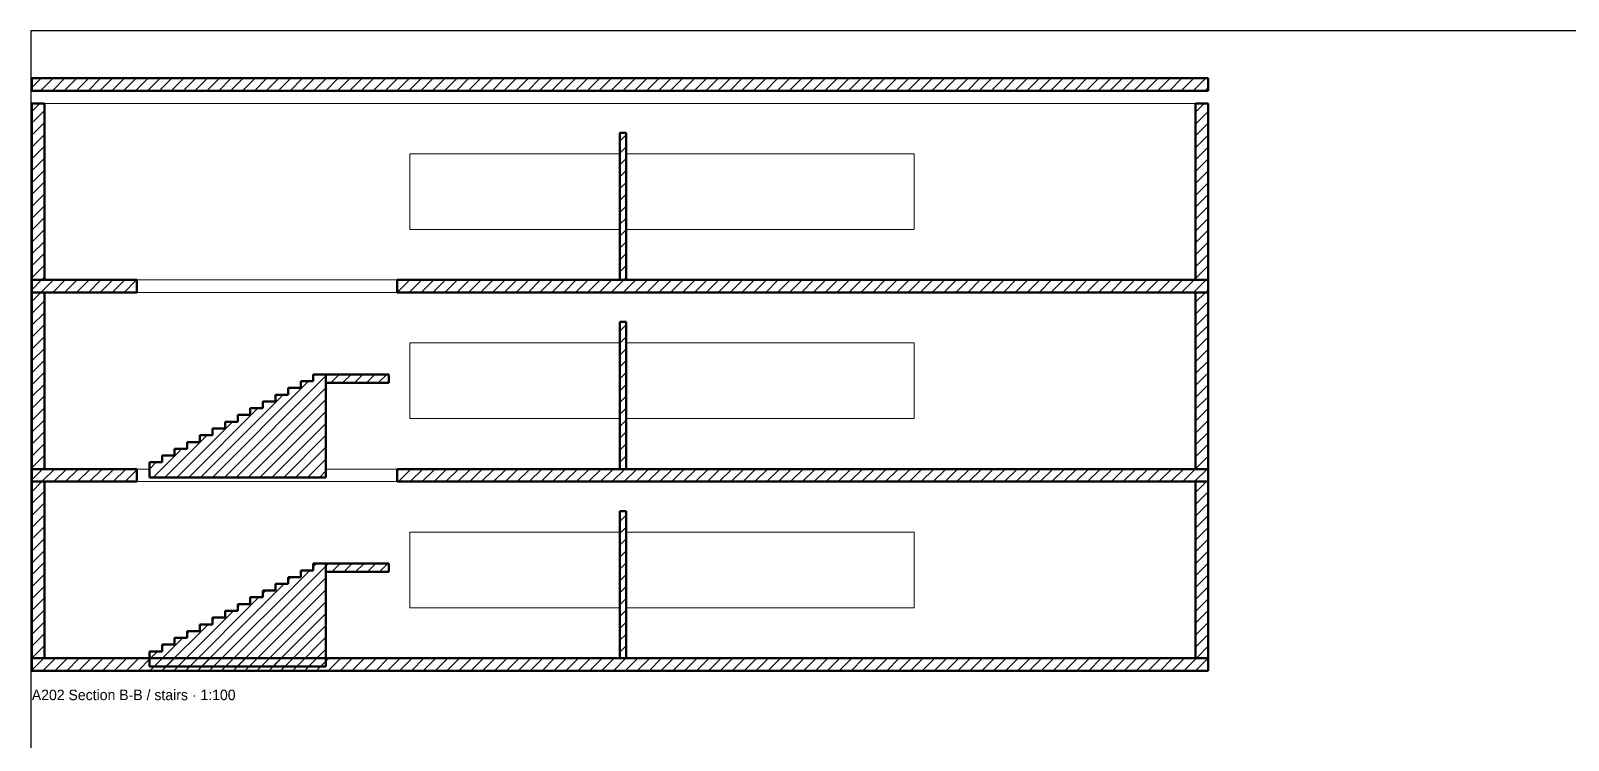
# Model space of a CAD drawing. Header units: millimetres. Extents: x 51854 to 52424, y 12 to 408.
# Drawn here: x 51854 to 52219.9, y 239.2 to 408 of the extents above; entities that cross this region are included whole.
import ezdxf

# ---------------------------------------------------------------- set-up
doc = ezdxf.new("R2010")
doc.units = ezdxf.units.MM
doc.layers.add('90 Derived drawings', color=7, linetype='CONTINUOUS', lineweight=25, true_color=0x202020)
doc.layers.add('Default', color=7, linetype='CONTINUOUS', lineweight=25, true_color=0x4f8cff)

msp = doc.modelspace()

# ---------------------------------------------------------------- linework, layer by layer
at = {"layer": '90 Derived drawings', "linetype": 'CONTINUOUS', "lineweight": 50, "true_color": 0x202020}
for p, q in [((51854.25, 396.71), (51854.25, 393.71)), ((51854.25, 396.71), (52134.25, 396.71)), ((52134.25, 396.71), (52134.25, 393.71)), ((51854.25, 393.71), (52134.25, 393.71)), ((51854.25, 390.71), (51854.25, 348.71)), ((51854.25, 390.71), (51857.25, 390.71)), ((51857.25, 390.71), (51857.25, 348.71)), ((52131.25, 390.71), (52131.25, 348.71)), ((52131.25, 390.71), (52134.25, 390.71)), ((52134.25, 390.71), (52134.25, 348.71)), ((51994.25, 383.71), (51994.25, 348.71)), ((51994.25, 383.71), (51995.75, 383.71)), ((51995.75, 383.71), (51995.75, 348.71)), ((51854.25, 348.71), (51854.25, 345.71)), ((51854.25, 348.71), (51879.25, 348.71)), ((51854.25, 348.71), (51857.25, 348.71)), ((51879.25, 348.71), (51879.25, 345.71)), ((51941.25, 348.71), (51941.25, 345.71)), ((51941.25, 348.71), (52134.25, 348.71)), ((51994.25, 348.71), (51995.75, 348.71)), ((52131.25, 348.71), (52134.25, 348.71)), ((52134.25, 348.71), (52134.25, 345.71)), ((51854.25, 345.71), (51854.25, 303.71)), ((51854.25, 345.71), (51857.25, 345.71)), ((51854.25, 345.71), (51879.25, 345.71)), ((51857.25, 345.71), (51857.25, 303.71)), ((51941.25, 345.71), (52134.25, 345.71)), ((52131.25, 345.71), (52131.25, 303.71)), ((52131.25, 345.71), (52134.25, 345.71)), ((52134.25, 345.71), (52134.25, 303.71)), ((51994.25, 338.71), (51994.25, 303.71)), ((51994.25, 338.71), (51995.75, 338.71)), ((51995.75, 338.71), (51995.75, 303.71)), ((51921.25, 326.21), (51921.25, 324.6)), ((51924.25, 326.21), (51921.25, 326.21)), ((51924.25, 301.71), (51924.25, 326.21)), ((51924.25, 326.21), (51924.25, 324.21)), ((51924.25, 326.21), (51939.25, 326.21)), ((51939.25, 326.21), (51939.25, 324.21)), ((51915.25, 323), (51915.25, 321.39)), ((51918.25, 323), (51915.25, 323)), ((51918.25, 324.6), (51918.25, 323)), ((51921.25, 324.6), (51918.25, 324.6)), ((51924.25, 324.21), (51939.25, 324.21)), ((51909.25, 319.78), (51909.25, 318.18)), ((51912.25, 319.78), (51909.25, 319.78)), ((51912.25, 321.39), (51912.25, 319.78)), ((51915.25, 321.39), (51912.25, 321.39)), ((51900.25, 314.96), (51900.25, 313.35)), ((51903.25, 314.96), (51900.25, 314.96)), ((51903.25, 316.57), (51903.25, 314.96)), ((51906.25, 316.57), (51903.25, 316.57)), ((51906.25, 318.18), (51906.25, 316.57)), ((51909.25, 318.18), (51906.25, 318.18)), ((51894.25, 311.75), (51894.25, 310.14)), ((51897.25, 311.75), (51894.25, 311.75)), ((51897.25, 313.35), (51897.25, 311.75)), ((51900.25, 313.35), (51897.25, 313.35)), ((51888.25, 308.53), (51888.25, 306.93)), ((51891.25, 308.53), (51888.25, 308.53)), ((51891.25, 310.14), (51891.25, 308.53)), ((51894.25, 310.14), (51891.25, 310.14)), ((51882.25, 305.32), (51882.25, 303.71)), ((51885.25, 305.32), (51882.25, 305.32)), ((51885.25, 306.93), (51885.25, 305.32)), ((51888.25, 306.93), (51885.25, 306.93)), ((51854.25, 303.71), (51854.25, 300.71)), ((51854.25, 303.71), (51879.25, 303.71)), ((51854.25, 303.71), (51857.25, 303.71)), ((51854.25, 300.71), (51854.25, 258.71)), ((51854.25, 300.71), (51857.25, 300.71)), ((51854.25, 300.71), (51879.25, 300.71)), ((51857.25, 300.71), (51857.25, 258.71)), ((51879.25, 303.71), (51879.25, 300.71)), ((51882.25, 303.71), (51882.25, 301.71)), ((51882.25, 301.71), (51924.25, 301.71)), ((51941.25, 303.71), (51941.25, 300.71)), ((51941.25, 303.71), (52134.25, 303.71)), ((51941.25, 300.71), (52134.25, 300.71)), ((51994.25, 303.71), (51995.75, 303.71)), ((52131.25, 303.71), (52134.25, 303.71)), ((52131.25, 300.71), (52131.25, 258.71)), ((52131.25, 300.71), (52134.25, 300.71)), ((52134.25, 303.71), (52134.25, 300.71)), ((52134.25, 300.71), (52134.25, 258.71)), ((51994.25, 293.71), (51994.25, 258.71)), ((51994.25, 293.71), (51995.75, 293.71)), ((51995.75, 293.71), (51995.75, 258.71)), ((51918.25, 279.6), (51918.25, 278)), ((51921.25, 279.6), (51918.25, 279.6)), ((51921.25, 281.21), (51921.25, 279.6)), ((51924.25, 281.21), (51921.25, 281.21)), ((51924.25, 256.71), (51924.25, 281.21)), ((51924.25, 281.21), (51924.25, 279.21)), ((51924.25, 281.21), (51939.25, 281.21)), ((51924.25, 279.21), (51939.25, 279.21)), ((51939.25, 281.21), (51939.25, 279.21)), ((51909.25, 274.78), (51909.25, 273.18)), ((51912.25, 274.78), (51909.25, 274.78)), ((51912.25, 276.39), (51912.25, 274.78)), ((51915.25, 276.39), (51912.25, 276.39)), ((51915.25, 278), (51915.25, 276.39)), ((51918.25, 278), (51915.25, 278)), ((51903.25, 271.57), (51903.25, 269.96)), ((51906.25, 271.57), (51903.25, 271.57)), ((51906.25, 273.18), (51906.25, 271.57)), ((51909.25, 273.18), (51906.25, 273.18)), ((51897.25, 268.35), (51897.25, 266.75)), ((51900.25, 268.35), (51897.25, 268.35)), ((51900.25, 269.96), (51900.25, 268.35)), ((51903.25, 269.96), (51900.25, 269.96)), ((51888.25, 263.53), (51888.25, 261.93)), ((51891.25, 263.53), (51888.25, 263.53)), ((51891.25, 265.14), (51891.25, 263.53)), ((51894.25, 265.14), (51891.25, 265.14)), ((51894.25, 266.75), (51894.25, 265.14)), ((51897.25, 266.75), (51894.25, 266.75)), ((51882.25, 260.32), (51882.25, 258.71)), ((51885.25, 260.32), (51882.25, 260.32)), ((51885.25, 261.93), (51885.25, 260.32)), ((51888.25, 261.93), (51885.25, 261.93)), ((51854.25, 258.71), (51854.25, 255.71)), ((51854.25, 258.71), (52134.25, 258.71)), ((51854.25, 258.71), (51857.25, 258.71)), ((51882.25, 258.71), (51882.25, 256.71)), ((51882.25, 256.71), (51924.25, 256.71)), ((51994.25, 258.71), (51995.75, 258.71)), ((52131.25, 258.71), (52134.25, 258.71)), ((52134.25, 258.71), (52134.25, 255.71)), ((51854.25, 255.71), (52134.25, 255.71))]:
    msp.add_line(p, q, dxfattribs=at)
at = {"layer": '90 Derived drawings', "linetype": 'CONTINUOUS', "lineweight": 13, "true_color": 0x202020}
for p, q in [((51854.25, 394.48), (51856.49, 396.71)), ((51856.31, 393.71), (51859.31, 396.71)), ((51859.14, 393.71), (51862.14, 396.71)), ((51861.97, 393.71), (51864.97, 396.71)), ((51864.8, 393.71), (51867.8, 396.71)), ((51867.63, 393.71), (51870.63, 396.71)), ((51870.46, 393.71), (51873.46, 396.71)), ((51873.28, 393.71), (51876.28, 396.71)), ((51876.11, 393.71), (51879.11, 396.71)), ((51878.94, 393.71), (51881.94, 396.71)), ((51881.77, 393.71), (51884.77, 396.71)), ((51884.6, 393.71), (51887.6, 396.71)), ((51887.43, 393.71), (51890.43, 396.71)), ((51890.26, 393.71), (51893.26, 396.71)), ((51893.08, 393.71), (51896.08, 396.71)), ((51895.91, 393.71), (51898.91, 396.71)), ((51898.74, 393.71), (51901.74, 396.71)), ((51901.57, 393.71), (51904.57, 396.71)), ((51904.4, 393.71), (51907.4, 396.71)), ((51907.23, 393.71), (51910.23, 396.71)), ((51910.05, 393.71), (51913.05, 396.71)), ((51912.88, 393.71), (51915.88, 396.71)), ((51915.71, 393.71), (51918.71, 396.71)), ((51918.54, 393.71), (51921.54, 396.71)), ((51921.37, 393.71), (51924.37, 396.71)), ((51924.2, 393.71), (51927.2, 396.71)), ((51927.02, 393.71), (51930.02, 396.71)), ((51929.85, 393.71), (51932.85, 396.71)), ((51932.68, 393.71), (51935.68, 396.71)), ((51935.51, 393.71), (51938.51, 396.71)), ((51938.34, 393.71), (51941.34, 396.71)), ((51941.17, 393.71), (51944.17, 396.71)), ((51944, 393.71), (51947, 396.71)), ((51946.82, 393.71), (51949.82, 396.71)), ((51949.65, 393.71), (51952.65, 396.71)), ((51952.48, 393.71), (51955.48, 396.71)), ((51955.31, 393.71), (51958.31, 396.71)), ((51958.14, 393.71), (51961.14, 396.71)), ((51960.97, 393.71), (51963.97, 396.71)), ((51963.79, 393.71), (51966.79, 396.71)), ((51966.62, 393.71), (51969.62, 396.71)), ((51969.45, 393.71), (51972.45, 396.71)), ((51972.28, 393.71), (51975.28, 396.71)), ((51975.11, 393.71), (51978.11, 396.71)), ((51977.94, 393.71), (51980.94, 396.71)), ((51980.76, 393.71), (51983.76, 396.71)), ((51983.59, 393.71), (51986.59, 396.71)), ((51986.42, 393.71), (51989.42, 396.71)), ((51989.25, 393.71), (51992.25, 396.71)), ((51992.08, 393.71), (51995.08, 396.71)), ((51994.91, 393.71), (51997.91, 396.71)), ((51997.74, 393.71), (52000.74, 396.71)), ((52000.56, 393.71), (52003.56, 396.71)), ((52003.39, 393.71), (52006.39, 396.71)), ((52006.22, 393.71), (52009.22, 396.71)), ((52009.05, 393.71), (52012.05, 396.71)), ((52011.88, 393.71), (52014.88, 396.71)), ((52014.71, 393.71), (52017.71, 396.71)), ((52017.53, 393.71), (52020.53, 396.71)), ((52020.36, 393.71), (52023.36, 396.71)), ((52023.19, 393.71), (52026.19, 396.71)), ((52026.02, 393.71), (52029.02, 396.71)), ((52028.85, 393.71), (52031.85, 396.71)), ((52031.68, 393.71), (52034.68, 396.71)), ((52034.5, 393.71), (52037.5, 396.71)), ((52037.33, 393.71), (52040.33, 396.71)), ((52040.16, 393.71), (52043.16, 396.71)), ((52042.99, 393.71), (52045.99, 396.71)), ((52045.82, 393.71), (52048.82, 396.71)), ((52048.65, 393.71), (52051.65, 396.71)), ((52051.48, 393.71), (52054.48, 396.71)), ((52054.3, 393.71), (52057.3, 396.71)), ((52057.13, 393.71), (52060.13, 396.71)), ((52059.96, 393.71), (52062.96, 396.71)), ((52062.79, 393.71), (52065.79, 396.71)), ((52065.62, 393.71), (52068.62, 396.71)), ((52068.45, 393.71), (52071.45, 396.71)), ((52071.27, 393.71), (52074.27, 396.71)), ((52074.1, 393.71), (52077.1, 396.71)), ((52076.93, 393.71), (52079.93, 396.71)), ((52079.76, 393.71), (52082.76, 396.71)), ((52082.59, 393.71), (52085.59, 396.71)), ((52085.42, 393.71), (52088.42, 396.71)), ((52088.24, 393.71), (52091.24, 396.71)), ((52091.07, 393.71), (52094.07, 396.71)), ((52093.9, 393.71), (52096.9, 396.71)), ((52096.73, 393.71), (52099.73, 396.71)), ((52099.56, 393.71), (52102.56, 396.71)), ((52102.39, 393.71), (52105.39, 396.71)), ((52105.22, 393.71), (52108.22, 396.71)), ((52108.04, 393.71), (52111.04, 396.71)), ((52110.87, 393.71), (52113.87, 396.71)), ((52113.7, 393.71), (52116.7, 396.71)), ((52116.53, 393.71), (52119.53, 396.71)), ((52119.36, 393.71), (52122.36, 396.71)), ((52122.19, 393.71), (52125.19, 396.71)), ((52125.01, 393.71), (52128.01, 396.71)), ((52127.84, 393.71), (52130.84, 396.71)), ((52130.67, 393.71), (52133.67, 396.71)), ((52133.5, 393.71), (52134.25, 394.46)), ((51854.25, 388.82), (51856.14, 390.71)), ((51854.25, 385.99), (51857.25, 388.99)), ((52131.25, 388.63), (52133.33, 390.71)), ((52131.25, 385.8), (52134.25, 388.8)), ((51854.25, 383.16), (51857.25, 386.16)), ((52131.25, 382.98), (52134.25, 385.98)), ((51854.25, 380.33), (51857.25, 383.33)), ((51994.25, 381.74), (51995.75, 383.24)), ((52131.25, 380.15), (52134.25, 383.15)), ((51854.25, 377.51), (51857.25, 380.51)), ((51854.25, 374.68), (51857.25, 377.68)), ((51994.25, 378.91), (51995.75, 380.41)), ((51994.25, 376.08), (51995.75, 377.58)), ((52131.25, 377.32), (52134.25, 380.32)), ((52131.25, 374.49), (52134.25, 377.49)), ((51854.25, 371.85), (51857.25, 374.85)), ((51994.25, 373.26), (51995.75, 374.76)), ((52131.25, 371.66), (52134.25, 374.66)), ((51854.25, 369.02), (51857.25, 372.02)), ((51994.25, 370.43), (51995.75, 371.93)), ((52131.25, 368.83), (52134.25, 371.83)), ((51854.25, 366.19), (51857.25, 369.19)), ((51854.25, 363.36), (51857.25, 366.36)), ((51994.25, 367.6), (51995.75, 369.1)), ((51994.25, 364.77), (51995.75, 366.27)), ((52131.25, 366.01), (52134.25, 369.01)), ((52131.25, 363.18), (52134.25, 366.18)), ((51854.25, 360.53), (51857.25, 363.53)), ((51994.25, 361.94), (51995.75, 363.44)), ((52131.25, 360.35), (52134.25, 363.35)), ((51854.25, 357.71), (51857.25, 360.71)), ((51994.25, 359.11), (51995.75, 360.61)), ((52131.25, 357.52), (52134.25, 360.52)), ((51854.25, 354.88), (51857.25, 357.88)), ((51854.25, 352.05), (51857.25, 355.05)), ((51994.25, 356.29), (51995.75, 357.79)), ((52131.25, 354.69), (52134.25, 357.69)), ((51854.25, 349.22), (51857.25, 352.22)), ((51994.25, 353.46), (51995.75, 354.96)), ((51994.25, 350.63), (51995.75, 352.13)), ((52131.25, 351.86), (52134.25, 354.86)), ((52131.25, 349.04), (52134.25, 352.04)), ((51854.25, 346.39), (51856.57, 348.71)), ((51856.4, 345.71), (51859.4, 348.71)), ((51856.57, 348.71), (51857.25, 349.39)), ((51859.23, 345.71), (51862.23, 348.71)), ((51862.05, 345.71), (51865.05, 348.71)), ((51864.88, 345.71), (51867.88, 348.71)), ((51867.71, 345.71), (51870.71, 348.71)), ((51870.54, 345.71), (51873.54, 348.71)), ((51873.37, 345.71), (51876.37, 348.71)), ((51876.2, 345.71), (51879.2, 348.71)), ((51941.25, 345.71), (51944.25, 348.71)), ((51941.25, 348.54), (51941.42, 348.71)), ((51944.08, 345.71), (51947.08, 348.71)), ((51946.91, 345.71), (51949.91, 348.71)), ((51949.74, 345.71), (51952.74, 348.71)), ((51952.56, 345.71), (51955.56, 348.71)), ((51955.39, 345.71), (51958.39, 348.71)), ((51958.22, 345.71), (51961.22, 348.71)), ((51961.05, 345.71), (51964.05, 348.71)), ((51963.88, 345.71), (51966.88, 348.71)), ((51966.71, 345.71), (51969.71, 348.71)), ((51969.53, 345.71), (51972.53, 348.71)), ((51972.36, 345.71), (51975.36, 348.71)), ((51975.19, 345.71), (51978.19, 348.71)), ((51978.02, 345.71), (51981.02, 348.71)), ((51980.85, 345.71), (51983.85, 348.71)), ((51983.68, 345.71), (51986.68, 348.71)), ((51986.5, 345.71), (51989.5, 348.71)), ((51989.33, 345.71), (51992.33, 348.71)), ((51992.16, 345.71), (51995.16, 348.71)), ((51994.99, 345.71), (51997.99, 348.71)), ((51995.16, 348.71), (51995.75, 349.3)), ((51997.82, 345.71), (52000.82, 348.71)), ((52000.65, 345.71), (52003.65, 348.71)), ((52003.48, 345.71), (52006.48, 348.71)), ((52006.3, 345.71), (52009.3, 348.71)), ((52009.13, 345.71), (52012.13, 348.71)), ((52011.96, 345.71), (52014.96, 348.71)), ((52014.79, 345.71), (52017.79, 348.71)), ((52017.62, 345.71), (52020.62, 348.71)), ((52020.45, 345.71), (52023.45, 348.71)), ((52023.27, 345.71), (52026.27, 348.71)), ((52026.1, 345.71), (52029.1, 348.71)), ((52028.93, 345.71), (52031.93, 348.71)), ((52031.76, 345.71), (52034.76, 348.71)), ((52034.59, 345.71), (52037.59, 348.71)), ((52037.42, 345.71), (52040.42, 348.71)), ((52040.24, 345.71), (52043.24, 348.71)), ((52043.07, 345.71), (52046.07, 348.71)), ((52045.9, 345.71), (52048.9, 348.71)), ((52048.73, 345.71), (52051.73, 348.71)), ((52051.56, 345.71), (52054.56, 348.71)), ((52054.39, 345.71), (52057.39, 348.71)), ((52057.22, 345.71), (52060.22, 348.71)), ((52060.04, 345.71), (52063.04, 348.71)), ((52062.87, 345.71), (52065.87, 348.71)), ((52065.7, 345.71), (52068.7, 348.71)), ((52068.53, 345.71), (52071.53, 348.71)), ((52071.36, 345.71), (52074.36, 348.71)), ((52074.19, 345.71), (52077.19, 348.71)), ((52077.01, 345.71), (52080.01, 348.71)), ((52079.84, 345.71), (52082.84, 348.71)), ((52082.67, 345.71), (52085.67, 348.71)), ((52085.5, 345.71), (52088.5, 348.71)), ((52088.33, 345.71), (52091.33, 348.71)), ((52091.16, 345.71), (52094.16, 348.71)), ((52093.99, 345.71), (52096.99, 348.71)), ((52096.81, 345.71), (52099.81, 348.71)), ((52099.64, 345.71), (52102.64, 348.71)), ((52102.47, 345.71), (52105.47, 348.71)), ((52105.3, 345.71), (52108.3, 348.71)), ((52108.13, 345.71), (52111.13, 348.71)), ((52110.96, 345.71), (52113.96, 348.71)), ((52113.78, 345.71), (52116.78, 348.71)), ((52116.61, 345.71), (52119.61, 348.71)), ((52119.44, 345.71), (52122.44, 348.71)), ((52122.27, 345.71), (52125.27, 348.71)), ((52125.1, 345.71), (52128.1, 348.71)), ((52127.93, 345.71), (52130.93, 348.71)), ((52130.75, 345.71), (52133.75, 348.71)), ((52133.75, 348.71), (52134.25, 349.21)), ((51854.25, 343.56), (51856.4, 345.71)), ((51879.02, 345.71), (51879.25, 345.94)), ((52131.25, 343.38), (52133.58, 345.71)), ((52133.58, 345.71), (52134.25, 346.38)), ((51854.25, 340.74), (51857.25, 343.74)), ((51854.25, 337.91), (51857.25, 340.91)), ((52131.25, 340.55), (52134.25, 343.55)), ((52131.25, 337.72), (52134.25, 340.72)), ((51854.25, 335.08), (51857.25, 338.08)), ((51994.25, 336.49), (51995.75, 337.99)), ((52131.25, 334.89), (52134.25, 337.89)), ((51854.25, 332.25), (51857.25, 335.25)), ((51994.25, 333.66), (51995.75, 335.16)), ((52131.25, 332.06), (52134.25, 335.06)), ((51854.25, 329.42), (51857.25, 332.42)), ((51854.25, 326.59), (51857.25, 329.59)), ((51994.25, 330.83), (51995.75, 332.33)), ((51994.25, 328), (51995.75, 329.5)), ((52131.25, 329.24), (52134.25, 332.24)), ((52131.25, 326.41), (52134.25, 329.41)), ((51854.25, 323.77), (51857.25, 326.77)), ((51900.08, 301.71), (51924.25, 325.88)), ((51921.25, 325.71), (51921.75, 326.21)), ((51924.25, 325.88), (51924.58, 326.21)), ((51925.41, 324.21), (51927.41, 326.21)), ((51928.24, 324.21), (51930.24, 326.21)), ((51931.06, 324.21), (51933.06, 326.21)), ((51933.89, 324.21), (51935.89, 326.21)), ((51936.72, 324.21), (51938.72, 326.21)), ((51994.25, 325.17), (51995.75, 326.67)), ((52131.25, 323.58), (52134.25, 326.58)), ((51854.25, 320.94), (51857.25, 323.94)), ((51897.25, 301.71), (51920.14, 324.6)), ((51902.91, 301.71), (51924.25, 323.05)), ((51915.25, 322.54), (51915.71, 323)), ((51994.25, 322.34), (51995.75, 323.84)), ((52131.25, 320.75), (52134.25, 323.75)), ((51854.25, 318.11), (51857.25, 321.11)), ((51894.42, 301.71), (51914.1, 321.39)), ((51905.74, 301.71), (51924.25, 320.23)), ((51909.25, 319.37), (51909.66, 319.78)), ((51994.25, 319.52), (51995.75, 321.02)), ((52131.25, 317.92), (52134.25, 320.92)), ((51854.25, 315.28), (51857.25, 318.28)), ((51854.25, 312.45), (51857.25, 315.45)), ((51888.76, 301.71), (51902.01, 314.96)), ((51891.59, 301.71), (51908.06, 318.18)), ((51903.25, 316.2), (51903.62, 316.57)), ((51908.56, 301.71), (51924.25, 317.4)), ((51994.25, 316.69), (51995.75, 318.19)), ((51994.25, 313.86), (51995.75, 315.36)), ((52131.25, 315.09), (52134.25, 318.09)), ((52131.25, 312.27), (52134.25, 315.27)), ((51854.25, 309.62), (51857.25, 312.62)), ((51885.94, 301.71), (51895.97, 311.75)), ((51897.25, 313.03), (51897.58, 313.35)), ((51911.39, 301.71), (51924.25, 314.57)), ((51914.22, 301.71), (51924.25, 311.74)), ((51994.25, 311.03), (51995.75, 312.53)), ((52131.25, 309.44), (52134.25, 312.44)), ((51854.25, 306.79), (51857.25, 309.79)), ((51883.11, 301.71), (51889.93, 308.53)), ((51891.25, 309.85), (51891.54, 310.14)), ((51917.05, 301.71), (51924.25, 308.91)), ((51994.25, 308.2), (51995.75, 309.7)), ((52131.25, 306.61), (52134.25, 309.61)), ((51854.25, 303.97), (51857.25, 306.97)), ((51856.82, 303.71), (51857.25, 304.14)), ((51882.25, 303.68), (51883.89, 305.32)), ((51885.25, 306.68), (51885.49, 306.93)), ((51919.88, 301.71), (51924.25, 306.08)), ((51994.25, 305.37), (51995.75, 306.87)), ((51995.42, 303.71), (51995.75, 304.05)), ((52131.25, 303.78), (52134.25, 306.78)), ((52134.01, 303.71), (52134.25, 303.95)), ((51854.25, 301.14), (51856.82, 303.71)), ((51854.25, 298.31), (51856.65, 300.71)), ((51856.65, 300.71), (51859.65, 303.71)), ((51859.48, 300.71), (51862.48, 303.71)), ((51862.31, 300.71), (51865.31, 303.71)), ((51865.14, 300.71), (51868.14, 303.71)), ((51867.97, 300.71), (51870.97, 303.71)), ((51870.79, 300.71), (51873.79, 303.71)), ((51873.62, 300.71), (51876.62, 303.71)), ((51876.45, 300.71), (51879.25, 303.51)), ((51922.71, 301.71), (51924.25, 303.26)), ((51941.25, 303.29), (51941.68, 303.71)), ((51941.5, 300.71), (51944.5, 303.71)), ((51944.33, 300.71), (51947.33, 303.71)), ((51947.16, 300.71), (51950.16, 303.71)), ((51949.99, 300.71), (51952.99, 303.71)), ((51952.82, 300.71), (51955.82, 303.71)), ((51955.65, 300.71), (51958.65, 303.71)), ((51958.48, 300.71), (51961.48, 303.71)), ((51961.3, 300.71), (51964.3, 303.71)), ((51964.13, 300.71), (51967.13, 303.71)), ((51966.96, 300.71), (51969.96, 303.71)), ((51969.79, 300.71), (51972.79, 303.71)), ((51972.62, 300.71), (51975.62, 303.71)), ((51975.45, 300.71), (51978.45, 303.71)), ((51978.27, 300.71), (51981.27, 303.71)), ((51981.1, 300.71), (51984.1, 303.71)), ((51983.93, 300.71), (51986.93, 303.71)), ((51986.76, 300.71), (51989.76, 303.71)), ((51989.59, 300.71), (51992.59, 303.71)), ((51992.42, 300.71), (51995.42, 303.71)), ((51995.24, 300.71), (51998.24, 303.71)), ((51998.07, 300.71), (52001.07, 303.71)), ((52000.9, 300.71), (52003.9, 303.71)), ((52003.73, 300.71), (52006.73, 303.71)), ((52006.56, 300.71), (52009.56, 303.71)), ((52009.39, 300.71), (52012.39, 303.71)), ((52012.22, 300.71), (52015.22, 303.71)), ((52015.04, 300.71), (52018.04, 303.71)), ((52017.87, 300.71), (52020.87, 303.71)), ((52020.7, 300.71), (52023.7, 303.71)), ((52023.53, 300.71), (52026.53, 303.71)), ((52026.36, 300.71), (52029.36, 303.71)), ((52029.19, 300.71), (52032.19, 303.71)), ((52032.01, 300.71), (52035.01, 303.71)), ((52034.84, 300.71), (52037.84, 303.71)), ((52037.67, 300.71), (52040.67, 303.71)), ((52040.5, 300.71), (52043.5, 303.71)), ((52043.33, 300.71), (52046.33, 303.71)), ((52046.16, 300.71), (52049.16, 303.71)), ((52048.99, 300.71), (52051.99, 303.71)), ((52051.81, 300.71), (52054.81, 303.71)), ((52054.64, 300.71), (52057.64, 303.71)), ((52057.47, 300.71), (52060.47, 303.71)), ((52060.3, 300.71), (52063.3, 303.71)), ((52063.13, 300.71), (52066.13, 303.71)), ((52065.96, 300.71), (52068.96, 303.71)), ((52068.78, 300.71), (52071.78, 303.71)), ((52071.61, 300.71), (52074.61, 303.71)), ((52074.44, 300.71), (52077.44, 303.71)), ((52077.27, 300.71), (52080.27, 303.71)), ((52080.1, 300.71), (52083.1, 303.71)), ((52082.93, 300.71), (52085.93, 303.71)), ((52085.75, 300.71), (52088.75, 303.71)), ((52088.58, 300.71), (52091.58, 303.71)), ((52091.41, 300.71), (52094.41, 303.71)), ((52094.24, 300.71), (52097.24, 303.71)), ((52097.07, 300.71), (52100.07, 303.71)), ((52099.9, 300.71), (52102.9, 303.71)), ((52102.73, 300.71), (52105.73, 303.71)), ((52105.55, 300.71), (52108.55, 303.71)), ((52108.38, 300.71), (52111.38, 303.71)), ((52111.21, 300.71), (52114.21, 303.71)), ((52114.04, 300.71), (52117.04, 303.71)), ((52116.87, 300.71), (52119.87, 303.71)), ((52119.7, 300.71), (52122.7, 303.71)), ((52122.52, 300.71), (52125.52, 303.71)), ((52125.35, 300.71), (52128.35, 303.71)), ((52128.18, 300.71), (52131.18, 303.71)), ((52131.01, 300.71), (52134.01, 303.71)), ((52131.25, 298.12), (52133.84, 300.71)), ((52133.84, 300.71), (52134.25, 301.12)), ((51854.25, 295.48), (51857.25, 298.48)), ((52131.25, 295.3), (52134.25, 298.3)), ((51854.25, 292.65), (51857.25, 295.65)), ((51854.25, 289.82), (51857.25, 292.82)), ((52131.25, 292.47), (52134.25, 295.47)), ((51854.25, 287), (51857.25, 290)), ((51994.25, 291.23), (51995.75, 292.73)), ((51994.25, 288.4), (51995.75, 289.9)), ((52131.25, 289.64), (52134.25, 292.64)), ((52131.25, 286.81), (52134.25, 289.81)), ((51854.25, 284.17), (51857.25, 287.17)), ((51994.25, 285.57), (51995.75, 287.07)), ((52131.25, 283.98), (52134.25, 286.98)), ((51854.25, 281.34), (51857.25, 284.34)), ((51994.25, 282.75), (51995.75, 284.25)), ((52131.25, 281.15), (52134.25, 284.15)), ((51854.25, 278.51), (51857.25, 281.51)), ((51854.25, 275.68), (51857.25, 278.68)), ((51897.5, 256.71), (51920.4, 279.6)), ((51900.33, 256.71), (51924.25, 280.63)), ((51921.25, 280.46), (51922, 281.21)), ((51924.25, 280.63), (51924.83, 281.21)), ((51925.66, 279.21), (51927.66, 281.21)), ((51928.49, 279.21), (51930.49, 281.21)), ((51931.32, 279.21), (51933.32, 281.21)), ((51934.15, 279.21), (51936.15, 281.21)), ((51936.98, 279.21), (51938.98, 281.21)), ((51994.25, 279.92), (51995.75, 281.42)), ((51994.25, 277.09), (51995.75, 278.59)), ((52131.25, 278.32), (52134.25, 281.32)), ((52131.25, 275.5), (52134.25, 278.5)), ((51854.25, 272.85), (51857.25, 275.85)), ((51894.68, 256.71), (51914.35, 276.39)), ((51903.16, 256.71), (51924.25, 277.8)), ((51905.99, 256.71), (51924.25, 274.97)), ((51909.25, 274.11), (51909.92, 274.78)), ((51915.25, 277.29), (51915.96, 278)), ((51994.25, 274.26), (51995.75, 275.76)), ((52131.25, 272.67), (52134.25, 275.67)), ((51854.25, 270.03), (51857.25, 273.03)), ((51891.85, 256.71), (51908.31, 273.18)), ((51903.25, 270.94), (51903.88, 271.57)), ((51908.82, 256.71), (51924.25, 272.14)), ((51994.25, 271.43), (51995.75, 272.93)), ((52131.25, 269.84), (52134.25, 272.84)), ((51854.25, 267.2), (51857.25, 270.2)), ((51854.25, 264.37), (51857.25, 267.37)), ((51889.02, 256.71), (51902.27, 269.96)), ((51897.25, 267.77), (51897.83, 268.35)), ((51911.65, 256.71), (51924.25, 269.31)), ((51994.25, 268.6), (51995.75, 270.1)), ((51994.25, 265.78), (51995.75, 267.28)), ((52131.25, 267.01), (52134.25, 270.01)), ((52131.25, 264.18), (52134.25, 267.18)), ((51854.25, 261.54), (51857.25, 264.54)), ((51883.36, 256.71), (51890.18, 263.53)), ((51886.19, 256.71), (51896.23, 266.75)), ((51891.25, 264.6), (51891.79, 265.14)), ((51914.48, 256.71), (51924.25, 266.49)), ((51917.3, 256.71), (51924.25, 263.66)), ((51994.25, 262.95), (51995.75, 264.45)), ((52131.25, 261.35), (52134.25, 264.35)), ((51854.25, 258.71), (51857.25, 261.71)), ((51882.25, 258.43), (51884.14, 260.32)), ((51885.25, 261.43), (51885.75, 261.93)), ((51920.13, 256.71), (51924.25, 260.83)), ((51994.25, 260.12), (51995.75, 261.62)), ((52131.44, 258.71), (52134.25, 261.53)), ((51854.25, 255.88), (51857.08, 258.71)), ((51856.91, 255.71), (51859.91, 258.71)), ((51857.08, 258.71), (51857.25, 258.88)), ((51859.74, 255.71), (51862.74, 258.71)), ((51862.56, 255.71), (51865.56, 258.71)), ((51865.39, 255.71), (51868.39, 258.71)), ((51868.22, 255.71), (51871.22, 258.71)), ((51871.05, 255.71), (51874.05, 258.71)), ((51873.88, 255.71), (51876.88, 258.71)), ((51876.71, 255.71), (51879.71, 258.71)), ((51879.53, 255.71), (51882.53, 258.71)), ((51882.36, 255.71), (51885.36, 258.71)), ((51885.19, 255.71), (51888.19, 258.71)), ((51888.02, 255.71), (51891.02, 258.71)), ((51890.85, 255.71), (51893.85, 258.71)), ((51893.68, 255.71), (51896.68, 258.71)), ((51896.5, 255.71), (51899.5, 258.71)), ((51899.33, 255.71), (51902.33, 258.71)), ((51902.16, 255.71), (51905.16, 258.71)), ((51904.99, 255.71), (51907.99, 258.71)), ((51907.82, 255.71), (51910.82, 258.71)), ((51910.65, 255.71), (51913.65, 258.71)), ((51913.48, 255.71), (51916.48, 258.71)), ((51916.3, 255.71), (51919.3, 258.71)), ((51919.13, 255.71), (51922.13, 258.71)), ((51921.96, 255.71), (51924.96, 258.71)), ((51922.96, 256.71), (51924.25, 258)), ((51924.79, 255.71), (51927.79, 258.71)), ((51927.62, 255.71), (51930.62, 258.71)), ((51930.45, 255.71), (51933.45, 258.71)), ((51933.27, 255.71), (51936.27, 258.71)), ((51936.1, 255.71), (51939.1, 258.71)), ((51938.93, 255.71), (51941.93, 258.71)), ((51941.76, 255.71), (51944.76, 258.71)), ((51944.59, 255.71), (51947.59, 258.71)), ((51947.42, 255.71), (51950.42, 258.71)), ((51950.24, 255.71), (51953.24, 258.71)), ((51953.07, 255.71), (51956.07, 258.71)), ((51955.9, 255.71), (51958.9, 258.71)), ((51958.73, 255.71), (51961.73, 258.71)), ((51961.56, 255.71), (51964.56, 258.71)), ((51964.39, 255.71), (51967.39, 258.71)), ((51967.22, 255.71), (51970.22, 258.71)), ((51970.04, 255.71), (51973.04, 258.71)), ((51972.87, 255.71), (51975.87, 258.71)), ((51975.7, 255.71), (51978.7, 258.71)), ((51978.53, 255.71), (51981.53, 258.71)), ((51981.36, 255.71), (51984.36, 258.71)), ((51984.19, 255.71), (51987.19, 258.71)), ((51987.01, 255.71), (51990.01, 258.71)), ((51989.84, 255.71), (51992.84, 258.71)), ((51992.67, 255.71), (51995.67, 258.71)), ((51995.5, 255.71), (51998.5, 258.71)), ((51995.67, 258.71), (51995.75, 258.79)), ((51998.33, 255.71), (52001.33, 258.71)), ((52001.16, 255.71), (52004.16, 258.71)), ((52003.99, 255.71), (52006.99, 258.71)), ((52006.81, 255.71), (52009.81, 258.71)), ((52009.64, 255.71), (52012.64, 258.71)), ((52012.47, 255.71), (52015.47, 258.71)), ((52015.3, 255.71), (52018.3, 258.71)), ((52018.13, 255.71), (52021.13, 258.71)), ((52020.96, 255.71), (52023.96, 258.71)), ((52023.78, 255.71), (52026.78, 258.71)), ((52026.61, 255.71), (52029.61, 258.71)), ((52029.44, 255.71), (52032.44, 258.71)), ((52032.27, 255.71), (52035.27, 258.71)), ((52035.1, 255.71), (52038.1, 258.71)), ((52037.93, 255.71), (52040.93, 258.71)), ((52040.75, 255.71), (52043.75, 258.71)), ((52043.58, 255.71), (52046.58, 258.71)), ((52046.41, 255.71), (52049.41, 258.71)), ((52049.24, 255.71), (52052.24, 258.71)), ((52052.07, 255.71), (52055.07, 258.71)), ((52054.9, 255.71), (52057.9, 258.71)), ((52057.73, 255.71), (52060.73, 258.71)), ((52060.55, 255.71), (52063.55, 258.71)), ((52063.38, 255.71), (52066.38, 258.71)), ((52066.21, 255.71), (52069.21, 258.71)), ((52069.04, 255.71), (52072.04, 258.71)), ((52071.87, 255.71), (52074.87, 258.71)), ((52074.7, 255.71), (52077.7, 258.71)), ((52077.52, 255.71), (52080.52, 258.71)), ((52080.35, 255.71), (52083.35, 258.71)), ((52083.18, 255.71), (52086.18, 258.71)), ((52086.01, 255.71), (52089.01, 258.71)), ((52088.84, 255.71), (52091.84, 258.71)), ((52091.67, 255.71), (52094.67, 258.71)), ((52094.49, 255.71), (52097.49, 258.71)), ((52097.32, 255.71), (52100.32, 258.71)), ((52100.15, 255.71), (52103.15, 258.71)), ((52102.98, 255.71), (52105.98, 258.71)), ((52105.81, 255.71), (52108.81, 258.71)), ((52108.64, 255.71), (52111.64, 258.71)), ((52111.47, 255.71), (52114.47, 258.71)), ((52114.29, 255.71), (52117.29, 258.71)), ((52117.12, 255.71), (52120.12, 258.71)), ((52119.95, 255.71), (52122.95, 258.71)), ((52122.78, 255.71), (52125.78, 258.71)), ((52125.61, 255.71), (52128.61, 258.71)), ((52128.44, 255.71), (52131.44, 258.71)), ((52131.26, 255.71), (52134.25, 258.7)), ((52134.09, 255.71), (52134.25, 255.87))]:
    msp.add_line(p, q, dxfattribs=at)
at = {"layer": '90 Derived drawings', "linetype": 'CONTINUOUS', "lineweight": 18, "true_color": 0x202020}
for p, q in [((51857.25, 390.71), (52131.25, 390.71)), ((51944.25, 360.71), (51944.25, 378.71)), ((51994.25, 378.71), (51944.25, 378.71)), ((52064.25, 378.71), (51995.75, 378.71)), ((52064.25, 360.71), (52064.25, 378.71)), ((51994.25, 360.71), (51944.25, 360.71)), ((52064.25, 360.71), (51995.75, 360.71)), ((51879.25, 348.71), (51941.25, 348.71)), ((51879.25, 345.71), (51941.25, 345.71)), ((51944.25, 315.71), (51944.25, 333.71)), ((51994.25, 333.71), (51944.25, 333.71)), ((52064.25, 333.71), (51995.75, 333.71)), ((52064.25, 315.71), (52064.25, 333.71)), ((51994.25, 315.71), (51944.25, 315.71)), ((52064.25, 315.71), (51995.75, 315.71)), ((51879.25, 303.71), (51882.25, 303.71)), ((51879.25, 300.71), (51941.25, 300.71)), ((51924.25, 303.71), (51941.25, 303.71)), ((51944.25, 270.71), (51944.25, 288.71)), ((51994.25, 288.71), (51944.25, 288.71)), ((52064.25, 288.71), (51995.75, 288.71)), ((52064.25, 270.71), (52064.25, 288.71)), ((51994.25, 270.71), (51944.25, 270.71)), ((52064.25, 270.71), (51995.75, 270.71))]:
    msp.add_line(p, q, dxfattribs=at)
at = {"layer": 'Default', "linetype": 'CONTINUOUS', "lineweight": 25, "true_color": 0x4f8cff}
msp.add_lwpolyline([(51854, 12), (52424, 12), (52424, 408), (51854, 408)], close=True, dxfattribs=at)

# ---------------------------------------------------------------- texts
at = {"layer": '90 Derived drawings', "linetype": 'CONTINUOUS', "lineweight": 25, "true_color": 0x202020}
msp.add_text('A202 Section B-B / stairs · 1:100', height=2.5, dxfattribs=at).set_placement((51854.25, 248.71))

doc.saveas('drawing.dxf')
